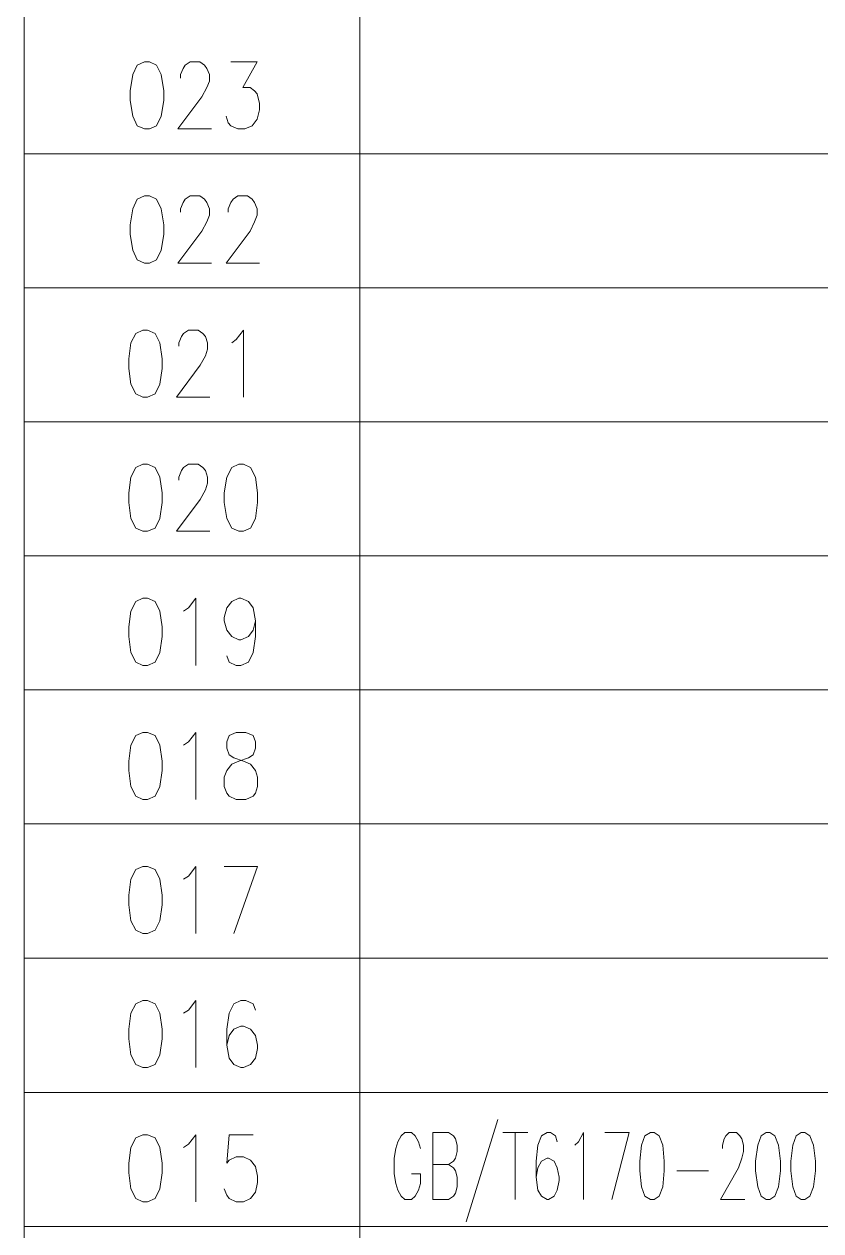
# Model space of a CAD drawing. Header units: millimetres. Extents: x 0 to 588, y 0 to 874.
# Drawn here: x 454.6 to 487.8, y 103.3 to 153.6 of the extents above; entities that cross this region are included whole.
import ezdxf

# ---------------------------------------------------------------- set-up
doc = ezdxf.new("R2010")
doc.units = ezdxf.units.MM
doc.layers.get('0').update_dxf_attribs({"lineweight": 18})

msp = doc.modelspace()

# ---------------------------------------------------------------- linework, layer by layer
at = {"color": 4, "lineweight": 0}
for points in [[(454.589, 16.804), (454.589, 204.065)], [(468.58, 204.065), (468.58, 16.804)], [(461.108, 151.318), (461.108, 151.466), (461.214, 151.72), (461.299, 151.868), (461.511, 151.995), (461.913, 151.995), (462.103, 151.868), (462.209, 151.72), (462.315, 151.466), (462.315, 151.191), (462.209, 150.937), (461.997, 150.535), (461.003, 149.201), (462.4, 149.201)], [(463.204, 151.995), (464.305, 151.995), (463.712, 150.937), (464.008, 150.937), (464.199, 150.789), (464.305, 150.662), (464.41, 150.26), (464.41, 150.006), (464.305, 149.604), (464.093, 149.328), (463.797, 149.201), (463.5, 149.201), (463.204, 149.328), (463.098, 149.455), (463.013, 149.731)], [(580.361, 148.164), (454.589, 148.164)], [(461.108, 145.73), (461.108, 145.878), (461.214, 146.132), (461.299, 146.28), (461.511, 146.407), (461.913, 146.407), (462.103, 146.28), (462.209, 146.132), (462.315, 145.878), (462.315, 145.603), (462.209, 145.328), (461.997, 144.947), (461.003, 143.613), (462.4, 143.613)], [(463.098, 145.73), (463.098, 145.878), (463.204, 146.132), (463.31, 146.28), (463.5, 146.407), (463.902, 146.407), (464.093, 146.28), (464.199, 146.132), (464.305, 145.878), (464.305, 145.603), (464.199, 145.328), (464.008, 144.947), (463.013, 143.613), (464.41, 143.613)], [(580.361, 142.576), (454.589, 142.576)], [(461.045, 140.142), (461.045, 140.29), (461.151, 140.544), (461.235, 140.671), (461.447, 140.819), (461.849, 140.819), (462.04, 140.671), (462.146, 140.544), (462.23, 140.29), (462.23, 140.015), (462.146, 139.74), (461.934, 139.359), (460.939, 138.025), (462.336, 138.025)], [(463.246, 140.29), (463.437, 140.417), (463.733, 140.819), (463.733, 138.025)], [(580.361, 136.988), (454.589, 136.988)], [(461.045, 134.554), (461.045, 134.681), (461.151, 134.956), (461.235, 135.083), (461.447, 135.231), (461.849, 135.231), (462.04, 135.083), (462.146, 134.956), (462.23, 134.681), (462.23, 134.427), (462.146, 134.152), (461.934, 133.75), (460.939, 132.437), (462.336, 132.437)], [(580.361, 131.4), (454.589, 131.4)], [(461.235, 129.093), (461.447, 129.241), (461.743, 129.643), (461.743, 126.828)], [(464.241, 128.691), (464.135, 128.31), (463.945, 128.035), (463.627, 127.908), (463.543, 127.908), (463.246, 128.035), (463.035, 128.31), (462.929, 128.691), (462.929, 128.839), (463.035, 129.241), (463.246, 129.495), (463.543, 129.643), (463.627, 129.643), (463.945, 129.495), (464.135, 129.241), (464.241, 128.691), (464.241, 128.035), (464.135, 127.379), (463.945, 126.976), (463.627, 126.828), (463.437, 126.828), (463.14, 126.976), (463.035, 127.23)], [(580.361, 125.812), (454.589, 125.812)], [(461.235, 123.505), (461.447, 123.653), (461.743, 124.034), (461.743, 121.24)], [(580.361, 120.224), (454.589, 120.224)], [(461.235, 117.917), (461.447, 118.044), (461.743, 118.446), (461.743, 115.652)], [(463.331, 115.652), (464.326, 118.446), (462.929, 118.446)], [(580.361, 114.636), (454.589, 114.636)], [(461.235, 112.329), (461.447, 112.456), (461.743, 112.858), (461.743, 110.064)], [(464.241, 112.456), (464.135, 112.731), (463.839, 112.858), (463.627, 112.858), (463.331, 112.731), (463.14, 112.329), (463.035, 111.673), (463.035, 110.996), (463.14, 110.466), (463.331, 110.191), (463.627, 110.064), (463.733, 110.064), (464.029, 110.191), (464.241, 110.466), (464.326, 110.869), (464.326, 110.996), (464.241, 111.398), (464.029, 111.673), (463.733, 111.8), (463.627, 111.8), (463.331, 111.673), (463.14, 111.398), (463.035, 110.996)], [(580.361, 109.027), (454.589, 109.027)], [(474.338, 107.905), (473.025, 103.63)], [(461.235, 106.741), (461.447, 106.868), (461.743, 107.27), (461.743, 104.476)], [(464.135, 107.27), (463.14, 107.27), (463.035, 106.085), (463.14, 106.212), (463.437, 106.339), (463.733, 106.339), (464.029, 106.212), (464.241, 105.937), (464.326, 105.535), (464.326, 105.281), (464.241, 104.878), (464.029, 104.603), (463.733, 104.476), (463.437, 104.476), (463.14, 104.603), (463.035, 104.751), (462.929, 105.005)], [(471.12, 106.699), (471.036, 106.974), (470.887, 107.228), (470.739, 107.355), (470.464, 107.355), (470.316, 107.228), (470.168, 106.974), (470.083, 106.699), (470.02, 106.297), (470.02, 105.64), (470.083, 105.238), (470.168, 104.963), (470.316, 104.709), (470.464, 104.561), (470.739, 104.561), (470.887, 104.709), (471.036, 104.963), (471.12, 105.238), (471.12, 105.64), (470.739, 105.64)], [(471.628, 104.561), (471.628, 107.355), (472.284, 107.355), (472.496, 107.228), (472.581, 107.101), (472.644, 106.826), (472.644, 106.572), (472.581, 106.297), (472.496, 106.17), (472.284, 106.021), (471.628, 106.021)], [(474.549, 107.355), (475.586, 107.355)], [(475.057, 107.355), (475.057, 104.561)], [(476.814, 106.974), (476.751, 107.228), (476.539, 107.355), (476.391, 107.355), (476.158, 107.228), (476.01, 106.826), (475.946, 106.17), (475.946, 105.492), (476.01, 104.963), (476.158, 104.709), (476.391, 104.561), (476.454, 104.561), (476.687, 104.709), (476.814, 104.963), (476.899, 105.365), (476.899, 105.492), (476.814, 105.894), (476.687, 106.17), (476.454, 106.297), (476.391, 106.297), (476.158, 106.17), (476.01, 105.894), (475.946, 105.492)], [(477.555, 106.826), (477.703, 106.974), (477.915, 107.355), (477.915, 104.561)], [(479.1, 104.561), (479.82, 107.355), (478.804, 107.355)], [(483.714, 106.699), (483.714, 106.826), (483.778, 107.101), (483.841, 107.228), (483.99, 107.355), (484.286, 107.355), (484.434, 107.228), (484.519, 107.101), (484.582, 106.826), (484.582, 106.572), (484.519, 106.297), (484.371, 105.894), (483.63, 104.561), (484.646, 104.561)], [(472.284, 106.021), (472.496, 105.894), (472.581, 105.767), (472.644, 105.492), (472.644, 105.09), (472.581, 104.836), (472.496, 104.709), (472.284, 104.561), (471.628, 104.561)], [(481.809, 105.767), (483.122, 105.767)], [(580.361, 103.439), (454.589, 103.439)]]:
    msp.add_lwpolyline(points, dxfattribs=at)
for points in [[(459.606, 151.995), (459.309, 151.868), (459.119, 151.466), (459.013, 150.789), (459.013, 150.387), (459.119, 149.731), (459.309, 149.328), (459.606, 149.201), (459.817, 149.201), (460.114, 149.328), (460.304, 149.731), (460.41, 150.387), (460.41, 150.789), (460.304, 151.466), (460.114, 151.868), (459.817, 151.995)], [(459.606, 146.407), (459.309, 146.28), (459.119, 145.878), (459.013, 145.201), (459.013, 144.799), (459.119, 144.143), (459.309, 143.74), (459.606, 143.613), (459.817, 143.613), (460.114, 143.74), (460.304, 144.143), (460.41, 144.799), (460.41, 145.201), (460.304, 145.878), (460.114, 146.28), (459.817, 146.407)], [(459.542, 140.819), (459.246, 140.671), (459.034, 140.29), (458.949, 139.613), (458.949, 139.211), (459.034, 138.555), (459.246, 138.152), (459.542, 138.025), (459.733, 138.025), (460.05, 138.152), (460.241, 138.555), (460.346, 139.211), (460.346, 139.613), (460.241, 140.29), (460.05, 140.671), (459.733, 140.819)], [(459.542, 135.231), (459.246, 135.083), (459.034, 134.681), (458.949, 134.025), (458.949, 133.623), (459.034, 132.967), (459.246, 132.564), (459.542, 132.437), (459.733, 132.437), (460.05, 132.564), (460.241, 132.967), (460.346, 133.623), (460.346, 134.025), (460.241, 134.681), (460.05, 135.083), (459.733, 135.231)], [(463.543, 135.231), (463.246, 135.083), (463.035, 134.681), (462.929, 134.025), (462.929, 133.623), (463.035, 132.967), (463.246, 132.564), (463.543, 132.437), (463.733, 132.437), (464.029, 132.564), (464.241, 132.967), (464.326, 133.623), (464.326, 134.025), (464.241, 134.681), (464.029, 135.083), (463.733, 135.231)], [(459.542, 129.643), (459.246, 129.495), (459.034, 129.093), (458.949, 128.437), (458.949, 128.035), (459.034, 127.379), (459.246, 126.976), (459.542, 126.828), (459.733, 126.828), (460.05, 126.976), (460.241, 127.379), (460.346, 128.035), (460.346, 128.437), (460.241, 129.093), (460.05, 129.495), (459.733, 129.643)], [(459.542, 124.034), (459.246, 123.907), (459.034, 123.505), (458.949, 122.849), (458.949, 122.447), (459.034, 121.791), (459.246, 121.388), (459.542, 121.24), (459.733, 121.24), (460.05, 121.388), (460.241, 121.791), (460.346, 122.447), (460.346, 122.849), (460.241, 123.505), (460.05, 123.907), (459.733, 124.034)], [(463.437, 124.034), (463.14, 123.907), (463.035, 123.653), (463.035, 123.378), (463.14, 123.103), (463.331, 122.976), (463.733, 122.849), (464.029, 122.722), (464.241, 122.447), (464.326, 122.172), (464.326, 121.791), (464.241, 121.515), (464.135, 121.388), (463.839, 121.24), (463.437, 121.24), (463.14, 121.388), (463.035, 121.515), (462.929, 121.791), (462.929, 122.172), (463.035, 122.447), (463.246, 122.722), (463.543, 122.849), (463.945, 122.976), (464.135, 123.103), (464.241, 123.378), (464.241, 123.653), (464.135, 123.907), (463.839, 124.034)], [(459.542, 118.446), (459.246, 118.319), (459.034, 117.917), (458.949, 117.261), (458.949, 116.859), (459.034, 116.181), (459.246, 115.8), (459.542, 115.652), (459.733, 115.652), (460.05, 115.8), (460.241, 116.181), (460.346, 116.859), (460.346, 117.261), (460.241, 117.917), (460.05, 118.319), (459.733, 118.446)], [(459.542, 112.858), (459.246, 112.731), (459.034, 112.329), (458.949, 111.673), (458.949, 111.271), (459.034, 110.593), (459.246, 110.191), (459.542, 110.064), (459.733, 110.064), (460.05, 110.191), (460.241, 110.593), (460.346, 111.271), (460.346, 111.673), (460.241, 112.329), (460.05, 112.731), (459.733, 112.858)], [(459.542, 107.27), (459.246, 107.143), (459.034, 106.741), (458.949, 106.085), (458.949, 105.683), (459.034, 105.005), (459.246, 104.603), (459.542, 104.476), (459.733, 104.476), (460.05, 104.603), (460.241, 105.005), (460.346, 105.683), (460.346, 106.085), (460.241, 106.741), (460.05, 107.143), (459.733, 107.27)], [(480.709, 107.355), (480.476, 107.228), (480.328, 106.826), (480.264, 106.17), (480.264, 105.767), (480.328, 105.09), (480.476, 104.709), (480.709, 104.561), (480.857, 104.561), (481.069, 104.709), (481.217, 105.09), (481.28, 105.767), (481.28, 106.17), (481.217, 106.826), (481.069, 107.228), (480.857, 107.355)], [(485.535, 107.355), (485.323, 107.228), (485.175, 106.826), (485.09, 106.17), (485.09, 105.767), (485.175, 105.09), (485.323, 104.709), (485.535, 104.561), (485.683, 104.561), (485.895, 104.709), (486.043, 105.09), (486.127, 105.767), (486.127, 106.17), (486.043, 106.826), (485.895, 107.228), (485.683, 107.355)], [(486.995, 107.355), (486.784, 107.228), (486.635, 106.826), (486.551, 106.17), (486.551, 105.767), (486.635, 105.09), (486.784, 104.709), (486.995, 104.561), (487.143, 104.561), (487.355, 104.709), (487.503, 105.09), (487.588, 105.767), (487.588, 106.17), (487.503, 106.826), (487.355, 107.228), (487.143, 107.355)]]:
    msp.add_lwpolyline(points, close=True, dxfattribs=at)

doc.saveas('drawing.dxf')
